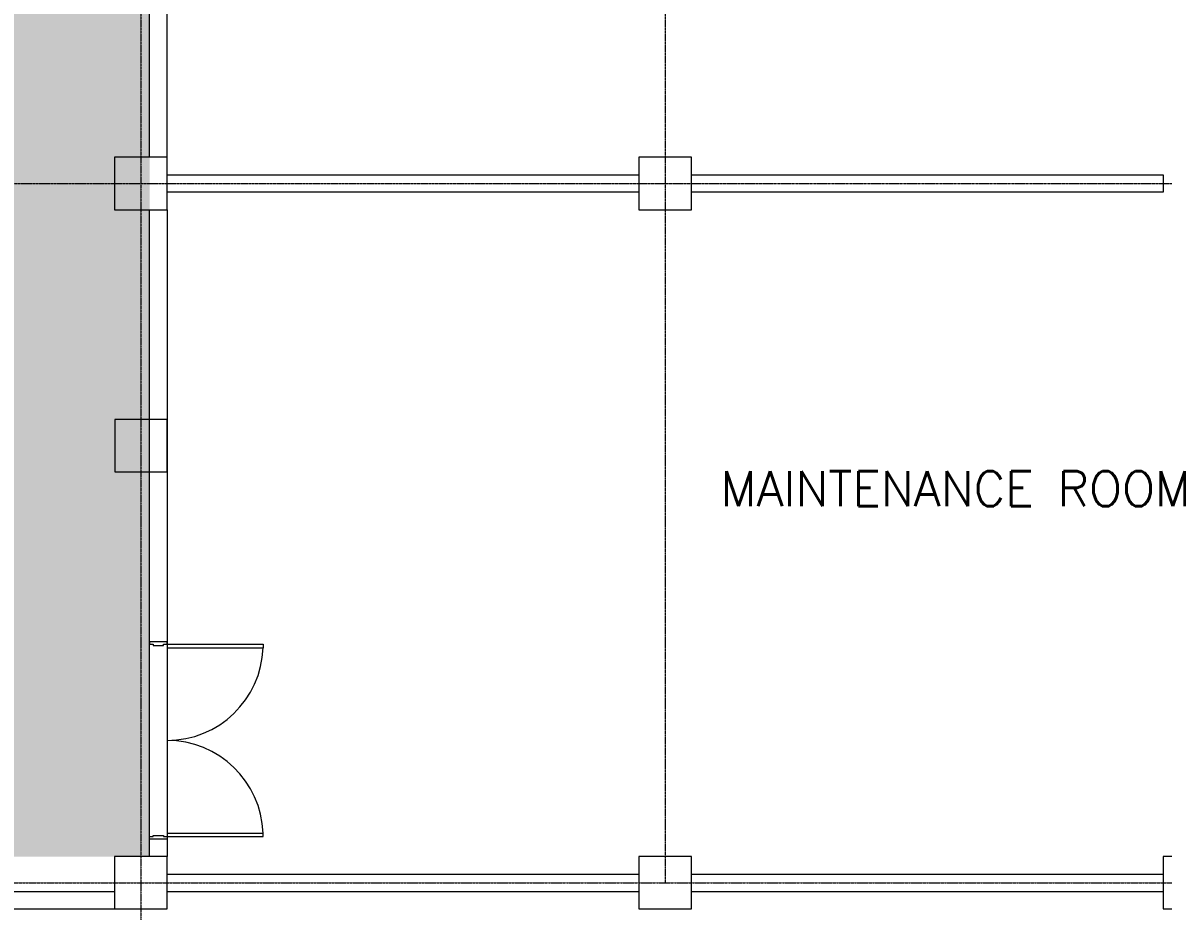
# Model space of a CAD drawing. Extents: x -59767 to 1106559, y -1290 to 1129522.
# Drawn here: x 108857 to 121908, y 581354 to 591517 of the extents above; entities that cross this region are included whole.
import ezdxf
from ezdxf.enums import TextEntityAlignment as Align

# ---------------------------------------------------------------- set-up
doc = ezdxf.new("R2010")
doc.units = 0
doc.linetypes.add('CENTER', pattern=[2, 1.25, -0.25, 0.25, -0.25])
for name, color, linetype, lineweight in [('COLUMN', 2, 'CONTINUOUS', 9), ('TEXT', 3, 'CONTINUOUS', 9), ('WALL', 7, 'CONTINUOUS', 9), ('WALL_200', 3, 'CONTINUOUS', 9), ('중간선', 5, 'CONTINUOUS', 9), ('중심선', 1, 'CENTER', 9)]:
    doc.layers.add(name, color=color, linetype=linetype, lineweight=lineweight)
doc.styles.get("Standard").update_dxf_attribs({"font": 'romans.shx', "bigfont": 'whtgtxt.shx'})

# ---------------------------------------------------------------- blocks, each defined once
blk = doc.blocks.new('column600')
at = {"layer": 'COLUMN', "linetype": 'Continuous'}
blk.add_lwpolyline([(-300, -300), (300, -300), (300, 300), (-300, 300)], close=True, dxfattribs=at)

msp = doc.modelspace()

# ---------------------------------------------------------------- hatches: boundary and pattern name
at = {"layer": '중간선', "transparency": 33554585}
h = msp.add_hatch(dxfattribs=at)
h.set_pattern_fill('DOTS', color=6, scale=100)
h.set_pattern_definition([(0, (62009.63, 0), (79.375, 158.75), [0, -158.75])])
h.paths.add_polyline_path([(98508.2, 610979.1), (98508.2, 617379.1), (110308.2, 617379.1), (110308.2, 581979.1), (92508.2, 581979.1), (92508.2, 583577.7), (108508.2, 583577.7), (108508.2, 610979.1)])

# ---------------------------------------------------------------- linework, layer by layer
at = {"layer": 'WALL', "color": 0}
for p, q in [((110488.2, 584435.1), (110328.2, 584435.1)), ((110508.2, 584407.1), (111608.2, 584407.1)), ((110508.2, 584407.1), (110508.2, 584367.1)), ((110508.2, 584367.1), (111608.2, 584367.1)), ((111608.2, 584407.1), (111608.2, 584367.1)), ((110508.2, 582247.1), (111608.2, 582247.1)), ((110508.2, 582247.1), (110508.2, 582207.1)), ((111608.2, 582207.1), (111608.2, 582247.1)), ((110488.2, 582179.1), (110328.2, 582179.1)), ((110508.2, 582207.1), (111608.2, 582207.1))]:
    msp.add_line(p, q, dxfattribs=at)
for points in [[(110508.2, 584435.1), (110308.2, 584435.1), (110308.2, 584407.1), (110348.2, 584407.1), (110348.2, 584395.1), (110468.2, 584395.1), (110468.2, 584407.1), (110508.2, 584407.1)], [(110508.2, 582179.1), (110308.2, 582179.1), (110308.2, 582207.1), (110348.2, 582207.1), (110348.2, 582219.1), (110468.2, 582219.1), (110468.2, 582207.1), (110508.2, 582207.1)]]:
    msp.add_lwpolyline(points, close=True, dxfattribs=at)
for centre, start, end in [((110508.2, 584407.1), 270.00003, 357.91609), ((110508.2, 582207.1), 2.08397, 90.00003)]:
    msp.add_arc(centre, 1100, start, end, dxfattribs=at)
at = {"layer": 'WALL_200', "color": 2, "ltscale": 0.5}
for p, q in [((110508.2, 581779.1), (115908.2, 581779.1)), ((116508.2, 581779.1), (121908.2, 581779.1)), ((110508.2, 581579.1), (115908.2, 581579.1)), ((116508.2, 581579.1), (121908.2, 581579.1))]:
    msp.add_line(p, q, dxfattribs=at)
for points in [[(110508.2, 596379.1), (110506, 589979.1), (110306, 589979.1), (110306, 596379.1)], [(110508.2, 589779.1), (115908.2, 589779.1), (115908.2, 589579.1), (110508.2, 589579.1)], [(116508.2, 589779.1), (121908.2, 589779.1), (121908.2, 589579.1), (116508.2, 589579.1)], [(110508.2, 589379.1), (110508.2, 581979.1), (110308.2, 581979.1), (110308.2, 589379.1)]]:
    msp.add_lwpolyline(points, close=True, dxfattribs=at)
at = {"layer": '중간선', "color": 2}
for p, q in [((104508.2, 581579.1), (109908.2, 581579.1)), ((92508.2, 581379.1), (110308.2, 581379.1))]:
    msp.add_line(p, q, dxfattribs=at)
at = {"layer": '중심선'}
for p, q in [((110208.2, 618526.4), (110208.2, 555029.1)), ((116208.2, 618526.4), (116208.2, 581679.1)), ((62206.8, 589679.1), (154856.8, 589679.1)), ((62208.2, 581679.1), (154858.2, 581679.1))]:
    msp.add_line(p, q, dxfattribs=at)

# ---------------------------------------------------------------- block references
at = {"layer": 'COLUMN', "linetype": 'Continuous'}
for p in [(110208.2, 589679.1), (110208.2, 589679.1), (116208.2, 589679.1), (110208.7, 586679.1), (110208.2, 581679.1), (116208.2, 581679.1), (122208.2, 581679.1)]:
    msp.add_blockref('column600', p, dxfattribs=at)

# ---------------------------------------------------------------- texts
at = {"layer": 'TEXT', "lineweight": 9}
msp.add_text('MAINTENANCE ROOM', height=400, dxfattribs=at).set_placement((116843, 585867.2), align=Align.BOTTOM_LEFT)

doc.saveas('drawing.dxf')
